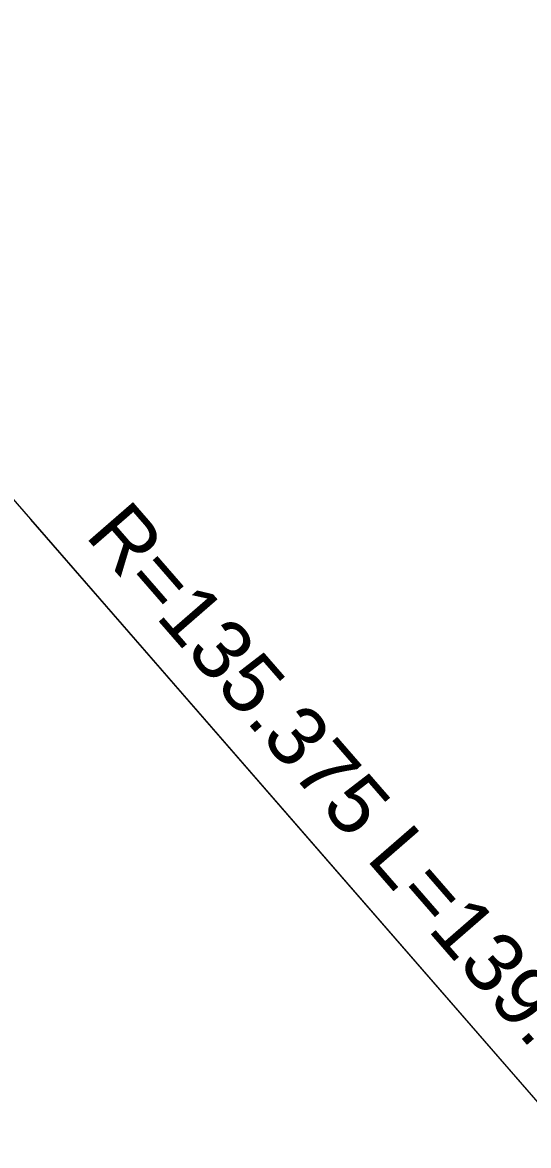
# Model space of a CAD drawing. Extents: x 2610184 to 2620710, y 1263771 to 1270672.
# Drawn here: x 2611920.3 to 2612027.6, y 1269333.2 to 1269571.3 of the extents above; entities that cross this region are included whole.
import ezdxf

# ---------------------------------------------------------------- set-up
doc = ezdxf.new("R2010")
doc.units = 0
doc.header["$LTSCALE"] = 5
doc.linetypes.add('DASHDOT', pattern=[10, 5, -2.5, 0, -2.5])
for name, color, linetype in [('Grundriss_26', 7, 'CONTINUOUS'), ('Grundriss_89', 7, 'CONTINUOUS'), ('Grundriss_90', 7, 'CONTINUOUS'), ('QP_reel_26', 7, 'CONTINUOUS')]:
    doc.layers.add(name, color=color, linetype=linetype)
doc.styles.add('ARIAL', font='arial.ttf')

msp = doc.modelspace()

# ---------------------------------------------------------------- linework, layer by layer
at = {"layer": 'Grundriss_26', "color": 30, "linetype": 'Continuous', "lineweight": 18}
msp.add_line((2612071.55, 1269294.12), (2611922.12, 1269465.97), dxfattribs=at)
at = {"layer": 'Grundriss_89', "color": 220, "linetype": 'DASHDOT', "lineweight": 35}
msp.add_arc((2611838.69, 1269191.3), 550, 24.6429, 190.1251, dxfattribs=at)
at = {"layer": 'Grundriss_90', "color": 220, "linetype": 'DASHDOT', "lineweight": 35}
msp.add_arc((2611838.69, 1269191.3), 565, 24.5931, 190.1749, dxfattribs=at)
at = {"layer": 'QP_reel_26', "color": 1, "linetype": 'Continuous', "lineweight": 18}
msp.add_line((2612071.55, 1269294.12), (2611702.84, 1269718.13), dxfattribs=at)

# ---------------------------------------------------------------- texts
at = {"layer": 'Grundriss_26', "color": 30, "lineweight": 18, "style": 'ARIAL'}
msp.add_text('R=135.375 L=139.927', height=12.5, rotation=311.0093, dxfattribs=at).set_placement((2611933.39, 1269462.52))

doc.saveas('drawing.dxf')
